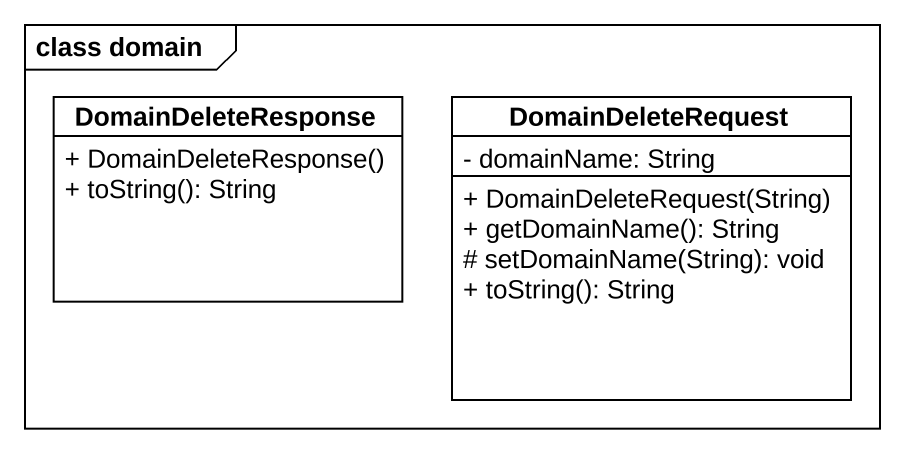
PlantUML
@startuml
mainframe class domain
hide circle
hide empty members
skinparam classAttributeIconSize 0
class DomainDeleteResponse {
  + DomainDeleteResponse()
  + toString(): String
}
class DomainDeleteRequest {
  - domainName: String
  + DomainDeleteRequest(String)
  + getDomainName(): String
  # setDomainName(String): void
  + toString(): String
}
@enduml
